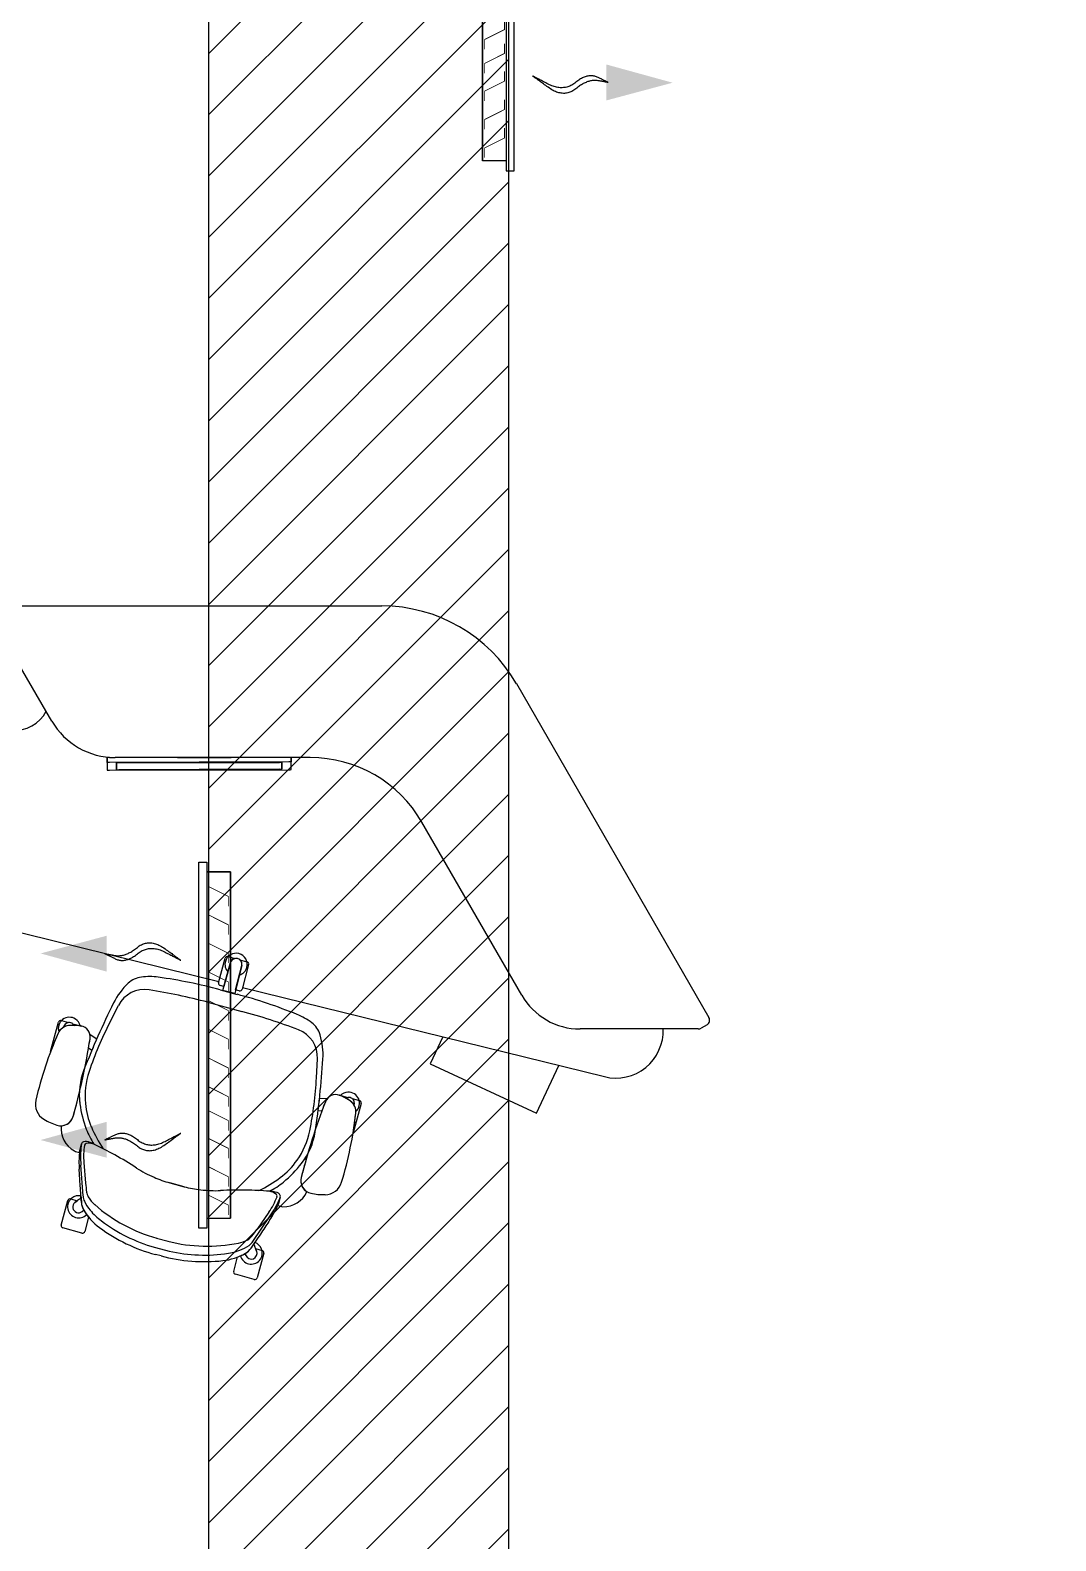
# Model space of a CAD drawing. Header units: millimetres. Extents: x 148480 to 578986, y 39883 to 155062.
# Drawn here: x 229784 to 232006, y 66680 to 69951 of the extents above; entities that cross this region are included whole.
import ezdxf

# ---------------------------------------------------------------- set-up
doc = ezdxf.new("R2010")
doc.units = ezdxf.units.MM
doc.linetypes.add('HIDDEN', pattern=[0.375, 0.25, -0.125])
for name, color, linetype in [('Flooring', 44, 'Continuous'), ('I - MODULAR', 44, 'Continuous'), ('Layer4', 6, 'Continuous'), ('M-HVAC ELLIPTICAL DUCT', 6, 'Continuous'), ('M-HVAC-GRIL', 6, 'Continuous'), ('M-HVAC-INSULATION', 8, 'Continuous'), ('M-HVAC-SUPP', 4, 'Continuous')]:
    doc.layers.add(name, color=color, linetype=linetype)
doc.layers.add('KDBS-SIDE THROW GRILLE', color=1, linetype='Continuous', lineweight=18)
doc.layers.add('M HVAC GRILLE', color=6, linetype='Continuous', lineweight=13)

# ---------------------------------------------------------------- blocks, each defined once
blk = doc.blocks.new('GFC1')
at = {"layer": 'Flooring', "color": 8, "linetype": 'HIDDEN', "ltscale": 1500}
blk.add_arc((300007.7, 78255.1), 12777.8, 229.90697, 79.60318, dxfattribs=at)
at = {"layer": 'I - MODULAR', "color": 8}
for p, q in [((302342.3, 69690), (303178.4, 69690)), ((302463.5, 69440.5), (302333.8, 69662.7)), ((303469.8, 69521.7), (303887.1, 68798.7)), ((302583, 69361.4), (302583.1, 69351)), ((302583.1, 69351), (302583, 69361.4)), ((302583.1, 69351), (302583.1, 69334.4)), ((302588.1, 69361.7), (302600.6, 69361.7)), ((302976.8, 69352.4), (302588.1, 69351.3)), ((303023.1, 69361.7), (302600.6, 69361.7)), ((302604.7, 69351.4), (302603.4, 69350.1)), ((302603.4, 69350.1), (302603.4, 69335.4)), ((302603.4, 69335.5), (302603.4, 69350)), ((302958.2, 69351.3), (302607.3, 69350.3)), ((302608.5, 69350.3), (302956.4, 69351.3)), ((302852, 69361), (302736.7, 69360.6)), ((302961.6, 69336.5), (302961.5, 69351.1)), ((302961.5, 69351.1), (302961.6, 69336.6)), ((302981.8, 69352.2), (302981.8, 69361.7)), ((302981.8, 69361.7), (302981.8, 69352.2)), ((302981.9, 69335.6), (302981.8, 69352.2)), ((302588.2, 69334.2), (302976.8, 69335.3)), ((302608.5, 69335.3), (302956.5, 69336.3)), ((302956.5, 69336.3), (302608.5, 69335.3)), ((303481.5, 68847), (303265.1, 69222)), ((302105.4, 69054.4), (302825.4, 68876.8)), ((302824.6, 68874), (302838.9, 68927.1)), ((302845.1, 68930.6), (302860.2, 68926.6)), ((302871, 68923.7), (302886.2, 68919.6)), ((302833.6, 68857.3), (302850.7, 68917.6)), ((302850.7, 68917.6), (302836, 68865.7)), ((302836, 68865.7), (302850.7, 68917.6)), ((302850.7, 68917.6), (302844.9, 68897.4)), ((302874.8, 68911.1), (302859.5, 68850.4)), ((302861.6, 68858.9), (302874.8, 68911.1)), ((302861.6, 68858.9), (302874.8, 68911.1)), ((302869.7, 68890.8), (302874.8, 68911.1)), ((302889.8, 68913.4), (302875.6, 68860.4)), ((302828.1, 68858.8), (302864.9, 68848.9)), ((302836, 68865.7), (302828.2, 68867.8)), ((302859.5, 68850.4), (302833.6, 68857.3)), ((302869.3, 68856.8), (302861.6, 68858.9)), ((302876.6, 68864.1), (303660.6, 68670.7)), ((302589, 68788.2), (302607.8, 68824.9)), ((302801.2, 68831.8), (302874.8, 68812.1)), ((302460.7, 68725), (302477.7, 68788.4)), ((302484, 68792), (302499.4, 68787.9)), ((302508.5, 68785.4), (302527.6, 68780.3)), ((302508.5, 68785.4), (302513.7, 68781.8)), ((302546.1, 68761.7), (302560.8, 68752.8)), ((303310.5, 68757.1), (303283.3, 68698.7)), ((303863.8, 68774), (303608, 68774)), ((303883, 68783.1), (303870.2, 68775.7)), ((302549.9, 68727.4), (302542.9, 68732.2)), ((303036.7, 68668.2), (303038.8, 68709.5)), ((303283.3, 68698.7), (303513.5, 68591.4)), ((303513.5, 68591.4), (303561.9, 68695.1)), ((303043.4, 68623.5), (303060.7, 68623.9)), ((303085.9, 68630.7), (303105.1, 68625.6)), ((303105.1, 68625.6), (303098.7, 68625)), ((303048.6, 68596.7), (303040.2, 68596)), ((303114.1, 68623.2), (303129.6, 68619)), ((303133.2, 68612.8), (303116.2, 68549.3)), ((302527.9, 68525.4), (302523.8, 68510.4)), ((302523.8, 68510.4), (302527.9, 68525.4)), ((302531, 68412.3), (302526.2, 68479.4)), ((302532.6, 68484.5), (302536.5, 68440.3)), ((302719.2, 68440.6), (302750.2, 68432.3)), ((302750.2, 68432.3), (302719.2, 68440.6)), ((302483.8, 68349.2), (302498, 68402.2)), ((302504.2, 68405.8), (302518.2, 68402)), ((302513.4, 68398.2), (302518.1, 68402)), ((302526.3, 68412.5), (302526.6, 68408.5)), ((302526.6, 68408.5), (302527.3, 68398.2)), ((302954.2, 68395.1), (302958.3, 68410.1)), ((302958.3, 68410.1), (302954.2, 68395.1)), ((302529.1, 68378.8), (302532.6, 68381.6)), ((302543, 68366.6), (302534.7, 68335.5)), ((302899, 68313.7), (302936.7, 68369.4)), ((302933.7, 68377.1), (302908.2, 68340.7)), ((302528.5, 68332), (302487.4, 68343)), ((302685.3, 68301.3), (302709.9, 68294.8)), ((302690.5, 68320.7), (302715.1, 68314.2)), ((302895.2, 68299.6), (302900.9, 68308.2)), ((302900.9, 68308.2), (302903.2, 68311.6)), ((302904.9, 68298.4), (302918.9, 68294.6)), ((302907.2, 68292.7), (302904.9, 68298.4)), ((302700, 68282.4), (302687.7, 68285.7)), ((302857.4, 68249.1), (302865.7, 68280.2)), ((302883.9, 68283.7), (302882.3, 68287.9)), ((302922.5, 68288.4), (302908.3, 68235.4)), ((302902.1, 68231.8), (302861, 68242.9))]:
    blk.add_line(p, q, dxfattribs=at)
for centre, radius, start, end in [((303178.3, 69353.4), 336.5, 29.9949, 89.9949), ((302380.9, 69500.1), 80.1, 266.9595, 331.5536), ((302600.6, 69520.5), 158.8, 210.2581, 269.9949), ((303023.1, 69082.3), 279.4, 29.9949, 89.9949), ((302862.6, 68913.8), 24.1, 165, 222.8936), ((302843.8, 68925.7), 5.08, 75, 165), ((302862.6, 68913.8), 24.1, 345, 165), ((302862.7, 68914.4), 12.5, 345, 165), ((302862.7, 68914.4), 12.5, 345, 165), ((302862.7, 68914.4), 12.5, 101.7127, 165), ((302863, 68914.1), 12.8, 102.5604, 164.1523), ((302862.7, 68914.4), 12.5, 345, 48.2873), ((302862.4, 68914.3), 12.8, 345.8477, 47.4396), ((302884.9, 68914.7), 5.08, 345, 75), ((302663.7, 68835.9), 50.8, 97.0127, 133.2995), ((302674.6, 68746.9), 140.5, 82.0235, 97.0127), ((302539.2, 67780.7), 1116.2, 75, 82.0235), ((302862.6, 68913.8), 24.1, 287.1064, 345), ((302732.7, 68762.7), 151.5, 133.2995, 153.449), ((302664.4, 68796), 63.5, 81.0745, 152.8712), ((302484.2, 67648.9), 1224.6, 75, 81.0745), ((302829.6, 68872.7), 5.08, 165, 255), ((302870.7, 68861.7), 5.08, 255, 345), ((304154, 68052.4), 1740.3, 153.449, 158.6753), ((302576, 67770.8), 1116.2, 67.9765, 75), ((303608, 68920), 146.1, 209.9949, 269.9949), ((302501.5, 68775.2), 24.1, 57, 197.9261), ((302482.6, 68787.1), 5.08, 75, 165), ((302501, 68775.5), 12.5, 97.1147, 169.7534), ((302501, 68775.5), 12.5, 52.8853, 97.1147), ((302501, 68775.5), 12.5, 52.8853, 97.1147), ((302501.5, 68775.2), 24.1, 13.433, 57), ((303273.2, 68437.6), 768.8, 152.8712, 161.5004), ((302557.8, 67629.2), 1224.6, 68.9255, 75), ((302941.9, 68675.3), 140.5, 52.9873, 67.9765), ((302995.9, 68746.9), 50.8, 16.7005, 52.9873), ((303877.2, 68793), 11.4, 299.9949, 29.9949), ((303223.4, 68436.2), 815.5, 156.2392, 167.0014), ((303223.4, 68436.2), 815.5, 156.2392, 159.2581), ((302502.6, 68753.5), 27.9, 95.9997, 156.2392), ((302502.6, 68753.5), 27.9, 95.9997, 156.2392), ((302502.6, 68753.5), 27.9, 95.9997, 149.2617), ((302510.3, 68680.2), 101.6, 81.7273, 95.9997), ((302510.3, 68680.2), 101.6, 80.1526, 95.9997), ((302510.3, 68680.2), 101.6, 80.9331, 95.9997), ((302522.5, 68756.7), 24.1, 351.1033, 80.9331), ((302522.5, 68756.7), 24.1, 351.1033, 12.0009), ((302975.3, 68712.6), 63.5, 357.1288, 68.9255), ((302899.5, 68718), 151.5, 356.551, 16.7005), ((303685.2, 68770.6), 102.9, 256.1407, 1.8956), ((303863.8, 68786.7), 12.7, 269.9949, 299.9949), ((301091.4, 68980.7), 1472.6, 344.4015, 351.1033), ((301091.4, 68980.7), 1472.6, 350.2852, 351.1033), ((304154, 68052.4), 1740.3, 156.2713, 157.1803), ((301313.5, 68813.6), 1740.3, 351.3247, 356.551), ((302669.8, 68631.9), 147, 158.6753, 187.9027), ((302705, 68627.7), 169.6, 161.5004, 185.0731), ((302268.8, 68706.7), 768.8, 348.4996, 357.1288), ((301091.4, 68980.7), 1472.6, 344.4015, 346.4092), ((302669.8, 68631.9), 147, 178.9059, 187.9027), ((301313.5, 68813.6), 1740.3, 352.8197, 353.7287), ((303078.6, 68607.7), 24.1, 69.0669, 158.8967), ((303078.6, 68607.7), 24.1, 137.9991, 158.8967), ((303050.9, 68535.4), 101.6, 54.0003, 69.8474), ((303050.9, 68535.4), 101.6, 54.0003, 69.0669), ((303106, 68613.2), 24.1, 93, 136.567), ((303050.9, 68535.4), 101.6, 54.0003, 68.2727), ((303106, 68613.2), 24.1, 312.0739, 93), ((303106.6, 68613.2), 12.5, 52.8853, 97.1147), ((303106.6, 68613.2), 12.5, 52.8853, 97.1147), ((302465.9, 68611), 38.1, 167.0014, 238.8452), ((302777.3, 68646.8), 255.5, 187.9027, 200.56), ((302777.3, 68646.8), 255.5, 187.9027, 200.56), ((302700.5, 68627.3), 165.1, 185.0731, 203.3831), ((304429.9, 68086.2), 1472.6, 158.8967, 165.5985), ((304429.9, 68086.2), 1472.6, 158.8967, 159.7148), ((302311.3, 68680.5), 815.5, 342.9986, 353.7608), ((303094.2, 68594.9), 27.9, 0.7383, 54.0003), ((303094.2, 68594.9), 27.9, 353.7608, 54.0003), ((303094.2, 68594.9), 27.9, 353.7608, 54.0003), ((303106.6, 68613.2), 12.5, 340.2466, 52.8853), ((302311.3, 68680.5), 815.5, 350.7419, 353.7608), ((303128.3, 68614.1), 5.08, 345, 75), ((302513.6, 68690), 130.3, 238.8452, 252.5364), ((302482.9, 68592.3), 27.9, 252.5364, 344.4015), ((302537.9, 68558.5), 54.7, 173.8571, 242.0335), ((302482.9, 68592.3), 27.9, 271.341, 344.4015), ((302821.3, 68679.6), 296.7, 203.3831, 213.8194), ((302534, 68523.7), 6.35, 107.4926, 165), ((302534, 68523.7), 6.35, 107.4926, 165), ((302536.2, 68516.7), 13.7, 80.262, 107.4926), ((302536.2, 68516.7), 13.7, 80.262, 107.4926), ((302696.2, 68616.4), 168.9, 200.56, 212.9976), ((302696.2, 68616.4), 168.9, 200.56, 212.9976), ((302530.5, 68483.5), 47.4, 59.5853, 80.262), ((302530.5, 68483.5), 47.4, 59.5853, 80.262), ((302542.6, 68494.8), 31.9, 68.1643, 82.7695), ((302856, 68587.3), 169.6, 324.9269, 348.4996), ((302888.6, 68573.2), 147, 322.0972, 351.3247), ((302524.1, 68532.4), 25.2, 242.0335, 267.9665), ((302786, 68484.8), 263.8, 175.4289, 183.1475), ((302548.4, 68503.8), 25.4, 165, 175.4289), ((302548.4, 68503.8), 25.4, 165, 172.2677), ((302778, 68497.4), 252.4, 174.7335, 184.1006), ((302700.8, 68496.7), 168.6, 171.3551, 184.1557), ((302218, 67811.9), 788, 61.0259, 64.7205), ((302218, 67811.9), 788, 61.0259, 64.7205), ((302218, 67811.9), 788, 57.0079, 61.0259), ((302218, 67811.9), 788, 57.0079, 61.0259), ((304429.9, 68086.2), 1472.6, 163.5908, 165.5985), ((302888.6, 68573.2), 147, 322.0972, 331.0941), ((302774.9, 68669.7), 234.7, 237.0079, 247.4321), ((302774.9, 68669.7), 234.7, 237.0079, 247.4321), ((302859.7, 68584.7), 165.1, 306.6169, 324.9269), ((302803, 68639.9), 255.5, 309.44, 322.0972), ((302803, 68639.9), 255.5, 309.44, 322.0972), ((302948.8, 68476.3), 413.9, 185, 187.7061), ((302776.6, 68655), 221.9, 245.5626, 255), ((302776.6, 68655), 221.9, 245.5626, 255), ((302807.6, 68646.7), 221.9, 255, 264.4374), ((302807.6, 68646.7), 221.9, 255, 264.4374), ((302781.2, 68690.3), 296.7, 296.1806, 306.6169), ((302858, 68573), 168.9, 297.0024, 309.44), ((302858, 68573), 168.9, 297.0024, 309.44), ((303030.6, 68445.5), 27.9, 165.5985, 238.659), ((303030.6, 68445.5), 27.9, 165.5985, 257.4636), ((303054.7, 68453.2), 38.1, 271.1548, 342.9986), ((302521.7, 68388.9), 24.1, 129, 315.5414), ((302502.9, 68400.8), 5.08, 75, 165), ((302521.7, 68388.9), 24.1, 78.9707, 129), ((302521.2, 68388.5), 12.5, 129, 309), ((302521.2, 68388.5), 12.5, 129, 309), ((302521.2, 68388.5), 12.5, 129, 309), ((302521.2, 68388.5), 12.5, 129, 309), ((302656.7, 68221.2), 227.8, 126.5034, 129), ((302656.7, 68221.2), 227.8, 126.5034, 129), ((302656.7, 68221.2), 227.8, 127.4617, 129), ((302460.8, 68486), 101.6, 306.5034, 310.3539), ((302460.8, 68486), 101.6, 306.5034, 310.3539), ((302563.4, 68400.6), 36.1, 183.8091, 211.5868), ((302563.4, 68400.6), 36.1, 183.8091, 210.4192), ((302563.9, 68414.6), 33, 184.1006, 204.5576), ((302609.4, 68435.4), 83, 204.5576, 220.3224), ((302566.4, 68424.6), 28, 187.7061, 210.8987), ((302602.1, 68445.9), 69.6, 210.8987, 228.8611), ((302816.5, 68658.5), 234.7, 262.5679, 272.9921), ((302816.5, 68658.5), 234.7, 262.5679, 272.9921), ((302869.8, 67637.2), 788, 88.9741, 92.9921), ((302869.8, 67637.2), 788, 88.9741, 92.9921), ((302869.8, 67637.2), 788, 85.2794, 88.9741), ((302869.8, 67637.2), 788, 85.2794, 88.9741), ((302794.2, 68471.7), 168.6, 325.8443, 338.6449), ((302935, 68375.1), 47.4, 69.738, 90.4147), ((302935, 68375.1), 47.4, 69.738, 90.4147), ((302930.2, 68390.9), 31.9, 67.2305, 81.8357), ((302727.7, 68510.9), 252.4, 325.8994, 335.2665), ((302946.7, 68406.7), 13.7, 42.5074, 69.738), ((302946.7, 68406.7), 13.7, 42.5074, 69.738), ((302929.7, 68401.6), 25.4, 334.5711, 345), ((302929.7, 68401.6), 25.4, 337.7323, 345), ((302952.1, 68411.7), 6.35, 345, 42.5074), ((302952.1, 68411.7), 6.35, 345, 42.5074), ((302966.1, 68443.8), 54.7, 267.9665, 336.1429), ((303052.9, 68545.5), 130.3, 257.4636, 271.1548), ((302385.7, 68555.8), 227.8, 309, 310.1282), ((302385.7, 68555.8), 227.8, 309, 310.1296), ((302385.7, 68555.8), 227.8, 309, 310.1282), ((302643.2, 68447.5), 128.8, 210.4192, 233.5808), ((302643.2, 68447.5), 128.8, 210.7473, 215.8819), ((302643.2, 68447.5), 128.8, 210.7473, 218.9092), ((302663.6, 68481.4), 154, 220.3224, 232.9309), ((302785.3, 68655.6), 348, 228.8611, 254.1976), ((302714.4, 68504), 263.8, 326.8525, 334.5711), ((302965, 68414.3), 25.2, 242.0335, 267.9665), ((302488.7, 68347.9), 5.08, 165, 255), ((302529.8, 68336.9), 5.08, 255, 345), ((302781.2, 68634.4), 361.1, 233.5808, 255), ((302781.3, 68637.2), 349.3, 232.9309, 254.0595), ((302569.2, 68578.1), 413.9, 322.2939, 325), ((302800.4, 68651.6), 348, 255.8024, 281.1389), ((302854.2, 68378.4), 69.6, 281.1389, 299.1013), ((302842.7, 68372.9), 83, 289.6776, 305.4424), ((302895.3, 68288.8), 24.1, 194.4586, 21), ((302865.1, 68319.7), 36.1, 298.4132, 326.1909), ((302865.1, 68319.7), 36.1, 299.5808, 326.1909), ((302874.4, 68342.1), 28, 299.1013, 322.2939), ((302871.7, 68332.2), 33, 305.4424, 325.8994), ((302996.6, 68342.4), 101.6, 199.6461, 203.4966), ((302996.6, 68342.4), 101.6, 199.6461, 203.4966), ((302895.3, 68288.8), 24.1, 21, 71.0293), ((302694.5, 68211.1), 227.8, 21, 23.4966), ((302694.5, 68211.1), 227.8, 21, 23.4966), ((302694.5, 68211.1), 227.8, 21, 22.5383), ((302793.4, 68631.2), 361.1, 255, 276.4192), ((302794.7, 68633.6), 349.3, 255.9405, 277.0691), ((302819.4, 68400.3), 128.8, 276.4192, 299.5808), ((302818.8, 68439.8), 154, 277.0691, 289.6776), ((302819.4, 68400.3), 128.8, 291.0908, 299.2527), ((302819.4, 68400.3), 128.8, 294.1181, 299.2527), ((303096.6, 68365.4), 227.8, 199.8704, 201), ((303096.6, 68365.4), 227.8, 199.8718, 201), ((303096.6, 68365.4), 227.8, 199.8718, 201), ((302895.6, 68288.2), 12.5, 201, 21), ((302895.6, 68288.2), 12.5, 201, 21), ((302895.6, 68288.2), 12.5, 201, 21), ((302895.6, 68288.2), 12.5, 201, 21), ((302917.6, 68289.7), 5.08, 345, 75), ((302862.3, 68247.8), 5.08, 165, 255), ((302903.4, 68236.7), 5.08, 255, 345)]:
    blk.add_arc(centre, radius, start, end, dxfattribs=at)
for centre, major_axis, ratio, start_param, end_param in [((302588.1, 69361.4), (5.08, 0.01), 0.052336, 1.570796, 3.141593), ((302588.1, 69351), (5.08, 0.01), 0.052336, 1.570796, 3.141593), ((302607.3, 69350.1), (-3.96, -0.01), 0.052336, 4.712389, 6.283185), ((302958.2, 69351.1), (-3.31, -0.01), 0.052336, 3.141593, 4.712389), ((302956.4, 69351), (-5.08, -0.01), 0.052336, 3.141593, 3.665191), ((302976.8, 69352.2), (-5.08, -0.01), 0.052336, 3.141593, 4.712389), ((302588.2, 69334.4), (-5.08, -0.01), 0.052336, 0.261799, 1.570796), ((302608.5, 69335.5), (5.08, 0.01), 0.052336, 3.141593, 4.712389), ((302606.8, 69335.5), (3.42, 0.01), 0.052336, 3.141593, 3.926991), ((302956.5, 69336.6), (-5.08, -0.01), 0.052336, 1.570796, 2.879793), ((302958.3, 69336.5), (-3.27, -0.01), 0.052336, 2.356194, 3.141593), ((302976.8, 69335.5), (-5.08, -0.01), 0.052336, 1.570796, 2.879793), ((302673.1, 68439.6), (-138.4, 83.9), 0.166302, 5.953151, 6.338896), ((302789.6, 68408.4), (161.8, 3.4), 0.166302, 6.227475, 6.61322)]:
    blk.add_ellipse(centre, major_axis=major_axis, ratio=ratio, start_param=start_param, end_param=end_param, dxfattribs=at)
for points in [[(302527.3, 68398.2), (302526.3, 68413.1), (302524.5, 68440), (302523.2, 68461.2), (302522.6, 68470.3)], [(302935.3, 68359.8), (302930.2, 68352.1), (302918.5, 68334.4), (302903.5, 68312), (302895.2, 68299.6)]]:
    blk.add_open_spline(points, degree=3, dxfattribs=at)
blk = doc.blocks.new('RAAAA')
at = {"linetype": 'Continuous', "ltscale": 1000}
for points in [[(363.4, 0, 0), (363.4, 0, 0), (363.7, -0.1, 0), (364.2, -0.1, 0), (364.8, -0.3, 0), (365.6, -0.4, 0), (366.7, -0.6, 0), (367.9, -0.8, 0), (369.2, -1, 0), (370.8, -1.3, 0), (372.5, -1.6, 0), (374.5, -1.9, 0), (376.6, -2.3, 0), (378.9, -2.7, 0), (381.4, -3.1, 0), (384, -3.6, 0), (386.9, -4.1, 0), (389.9, -4.6, 0), (393.2, -5.2, 0), (396.6, -5.8, 0), (400.1, -6.4, 0), (403.9, -7, 0), (407.9, -7.7, 0), (412, -8.4, 0), (416.3, -9.2, 0), (420.8, -10, 0), (420.8, -10, 0), (425.5, -10.6, 0), (430.1, -11.1, 0), (434.8, -11.4, 0), (439.5, -11.5, 0), (444.2, -11.3, 0), (449, -10.9, 0), (453.8, -10.4, 0), (458.7, -9.6, 0), (463.6, -8.6, 0), (468.5, -7.4, 0), (473.4, -5.9, 0), (478.4, -4.3, 0), (483.4, -2.5, 0), (488.4, -0.4, 0), (493.5, 1.9, 0), (498.6, 4.3, 0), (503.8, 7, 0), (508.9, 9.9, 0), (514.1, 13, 0), (519.4, 16.3, 0), (524.6, 19.9, 0), (529.9, 23.6, 0), (535.3, 27.6, 0), (540.6, 31.7, 0), (546.1, 36.1, 0), (546.1, 36.1, 0), (551.5, 40.4, 0), (557, 44.3, 0), (562.6, 47.8, 0), (568.3, 51, 0), (574, 53.7, 0), (579.8, 56.1, 0), (585.6, 58.1, 0), (591.5, 59.7, 0), (597.5, 60.9, 0), (603.6, 61.8, 0), (609.7, 62.2, 0), (615.9, 62.3, 0), (622.1, 62, 0), (628.4, 61.3, 0), (634.8, 60.2, 0), (641.3, 58.7, 0), (647.8, 56.9, 0), (654.4, 54.7, 0), (661, 52, 0), (667.8, 49.1, 0), (674.5, 45.7, 0), (681.4, 41.9, 0), (688.3, 37.8, 0), (695.3, 33.2, 0), (702.3, 28.3, 0), (702.3, 28.3, 0), (709.3, 23.3, 0), (716, 18.5, 0), (722.3, 13.9, 0), (728.4, 9.5, 0), (734.2, 5.3, 0), (739.8, 1.4, 0), (745, -2.4, 0), (750, -6, 0), (754.6, -9.4, 0), (759, -12.5, 0), (763.1, -15.5, 0), (767, -18.3, 0), (770.5, -20.8, 0), (773.8, -23.2, 0), (776.7, -25.3, 0), (779.4, -27.2, 0), (781.8, -29, 0), (784, -30.5, 0), (785.8, -31.8, 0), (787.4, -33, 0), (788.6, -33.9, 0), (789.6, -34.6, 0), (790.3, -35.1, 0), (790.8, -35.4, 0), (790.9, -35.5, 0)], [(363.4, 0, 0), (363.4, 0, 0), (363.7, -0.2, 0), (364.2, -0.4, 0), (364.8, -0.7, 0), (365.6, -1.1, 0), (366.7, -1.6, 0), (367.9, -2.2, 0), (369.2, -2.9, 0), (370.8, -3.7, 0), (372.5, -4.5, 0), (374.5, -5.5, 0), (376.6, -6.5, 0), (378.9, -7.6, 0), (381.4, -8.8, 0), (384, -10.1, 0), (386.9, -11.5, 0), (389.9, -13, 0), (393.2, -14.6, 0), (396.6, -16.3, 0), (400.1, -18, 0), (403.9, -19.9, 0), (407.9, -21.8, 0), (412, -23.9, 0), (416.3, -26, 0), (420.8, -28.2, 0), (420.8, -28.2, 0), (425.5, -30.3, 0), (430.1, -32.2, 0), (434.8, -33.7, 0), (439.5, -35, 0), (444.2, -36.1, 0), (449, -36.9, 0), (453.8, -37.4, 0), (458.7, -37.6, 0), (463.6, -37.6, 0), (468.5, -37.3, 0), (473.4, -36.7, 0), (478.4, -35.8, 0), (483.4, -34.7, 0), (488.4, -33.3, 0), (493.5, -31.7, 0), (498.6, -29.8, 0), (503.8, -27.6, 0), (508.9, -25.1, 0), (514.1, -22.4, 0), (519.4, -19.4, 0), (524.6, -16.1, 0), (529.9, -12.6, 0), (535.3, -8.8, 0), (540.6, -4.7, 0), (546.1, -0.3, 0), (546.1, -0.3, 0), (551.5, 4, 0), (557, 8, 0), (562.6, 11.6, 0), (568.3, 15, 0), (574, 18, 0), (579.8, 20.7, 0), (585.6, 23.1, 0), (591.5, 25.1, 0), (597.5, 26.8, 0), (603.6, 28.2, 0), (609.7, 29.3, 0), (615.9, 30, 0), (622.1, 30.5, 0), (628.4, 30.5, 0), (634.8, 30.3, 0), (641.3, 29.8, 0), (647.8, 28.9, 0), (654.4, 27.7, 0), (661, 26.1, 0), (667.8, 24.3, 0), (674.5, 22.1, 0), (681.4, 19.6, 0), (688.3, 16.7, 0), (695.3, 13.6, 0), (702.3, 10.1, 0), (702.3, 10.1, 0), (709.3, 6.5, 0), (716, 3.1, 0), (722.3, -0.2, 0), (728.4, -3.3, 0), (734.2, -6.3, 0), (739.8, -9.2, 0), (745, -11.9, 0), (750, -14.4, 0), (754.6, -16.8, 0), (759, -19.1, 0), (763.1, -21.2, 0), (767, -23.2, 0), (770.5, -25, 0), (773.8, -26.7, 0), (776.7, -28.2, 0), (779.4, -29.6, 0), (781.8, -30.8, 0), (784, -31.9, 0), (785.8, -32.9, 0), (787.4, -33.7, 0), (788.6, -34.3, 0), (789.6, -34.9, 0), (790.3, -35.2, 0), (790.8, -35.4, 0), (790.9, -35.5, 0)]]:
    blk.add_polyline3d(points, dxfattribs=at)
blk.add_solid([(373.4, 101.3), (0, 0), (373.4, -101.3)], dxfattribs=at)
blk = doc.blocks.new('600X200 SIDE THROW GRILLE')
at = {"layer": 'M-HVAC-GRIL', "linetype": 'ByBlock'}
blk.add_lwpolyline([(375, -5), (396.4, -5), (396.4, 12.1), (-396.4, 12.1), (-396.4, -5), (-375, -5), (375, -5), (375, -56.4), (-375, -56.4), (-375, -5), (-375, -56.4), (375, -56.4), (375, -56.4)], dxfattribs=at)
at = {"layer": 'M-HVAC-GRIL', "lineweight": 0, "const_width": 1.71}
for points in [[(-364.6, -8.9), (-343.2, -8.9), (-321.8, -51.7), (-300.3, -51.7)], [(-303.2, -8.9), (-281.8, -8.9), (-260.3, -51.7), (-238.9, -51.7)], [(-241.8, -8.9), (-220.3, -8.9), (-198.9, -51.7), (-177.5, -51.7)], [(-179.6, -8.9), (-158.2, -8.9), (-136.8, -51.7), (-115.3, -51.7)], [(-117.5, -8.9), (-96, -8.9), (-74.6, -51.7), (-53.2, -51.7)], [(-55.3, -8.9), (-33.9, -8.9), (-12.5, -51.7), (9, -51.7)], [(6.8, -8.9), (28.2, -8.9), (49.7, -51.7), (71.1, -51.7)], [(69, -8.9), (90.4, -8.9), (111.8, -51.7), (133.2, -51.7)], [(120.6, -8.9), (142.1, -8.9), (163.5, -51.7), (184.9, -51.7)], [(180.8, -8.9), (202.2, -8.9), (223.6, -51.7), (245.1, -51.7)], [(242.2, -8.9), (263.6, -8.9), (285.1, -51.7), (306.5, -51.7)], [(303.6, -8.9), (325.1, -8.9), (346.5, -51.7), (367.9, -51.7)]]:
    blk.add_lwpolyline(points, dxfattribs=at)
at = {"layer": 'M-HVAC-SUPP'}
for p, xscale, yscale, zscale, rotation in [((-198.5, 355.3), -0.3839999997941415, 0.3839999997941436, 0.3839999997941436, 90.2028781887322), ((205.5, 355.3), 0.3839999997941415, 0.3839999997941415, 0.3839999997941415, 269.7971218112675)]:
    blk.add_blockref('RAAAA', p, dxfattribs=dict(at, xscale=xscale, yscale=yscale, zscale=zscale, rotation=rotation))
blk = doc.blocks.new('jyfhg')
at = {"layer": 'KDBS-SIDE THROW GRILLE', "xscale": -1, "rotation": 90.00000000000006}
blk.add_blockref('600X200 SIDE THROW GRILLE', (-100, -325), dxfattribs=at)

msp = doc.modelspace()

# ---------------------------------------------------------------- block references
at = {"layer": 'Layer4', "linetype": 'Continuous', "rotation": 360}
msp.add_blockref('GFC1', (-72632.4, -986), dxfattribs=at)

# ---------------------------------------------------------------- next in the draw order: hatches: boundary and pattern name
at = {"layer": 'M-HVAC-INSULATION'}
h = msp.add_hatch(dxfattribs=at)
h.set_pattern_fill('ANSI31', color=26, scale=750, angle=180, style=0)
h.set_pattern_definition([(225, (811127.6, 15256.2), (66.29126, -66.29126), [])])
h.paths.add_polyline_path([(230170.6, 71044.6), (230170.6, 65114.8), (230820.6, 65114.8), (230820.6, 71044.6)])

# ---------------------------------------------------------------- next in the draw order: linework, layer by layer
at = {"layer": 'M-HVAC ELLIPTICAL DUCT', "linetype": 'Continuous'}
for p, q in [((230170.6, 71044.6), (230170.6, 65114.8)), ((230820.6, 71044.6), (230820.6, 65114.8))]:
    msp.add_line(p, q, dxfattribs=at)

# ---------------------------------------------------------------- next in the draw order: block references
at = {"layer": 'M HVAC GRILLE', "color": 0, "xscale": -1}
msp.add_blockref('jyfhg', (230720.6, 70367.4), dxfattribs=at)
at = {"layer": 'M HVAC GRILLE', "color": 0, "rotation": 360}
msp.add_blockref('jyfhg', (230261.9, 68078), dxfattribs=at)

doc.saveas('drawing.dxf')
